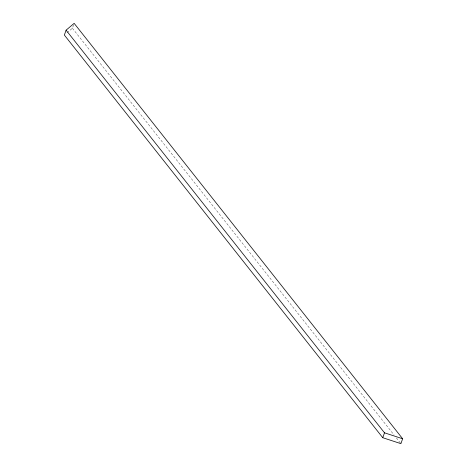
<?xml version="1.0" encoding="UTF-8"?>
<svg xmlns="http://www.w3.org/2000/svg" width="467" height="467" viewBox="0 0 467 467"><rect width="100%" height="100%" fill="white"/><g stroke="black" fill="none" stroke-linecap="round" stroke-linejoin="round"><path stroke-width="0.35" stroke-dasharray="2.33 1.75" d="M67.044 32.789L72.408 28.242L73.932 23.963M72.408 28.242L394.113 435.069M396.378 437.929L400.902 443.65"/><path stroke-width="0.7" d="M66.098 30.174L64.358 35.066L382.759 437.707L400.902 443.65L402.642 438.758L74.148 23.35L66.098 30.174L384.499 432.816L402.642 438.758M382.759 437.707L384.499 432.816"/></g></svg>
